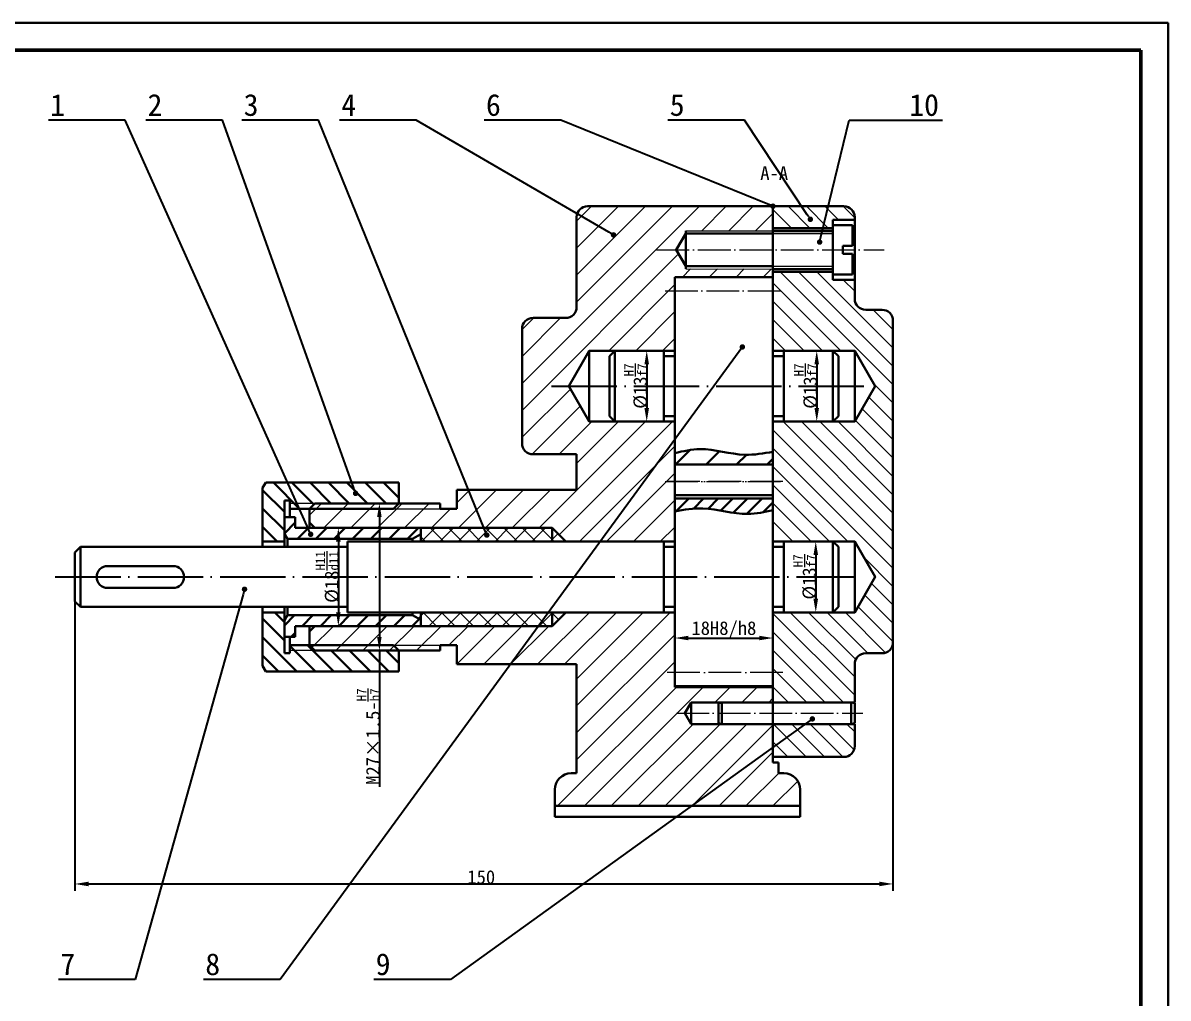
# Model space of a CAD drawing. Header units: millimetres. Extents: x 420 to 840, y 1879 to 2176.
# Drawn here: x 630.4 to 840.4, y 1997.1 to 2175.9 of the extents above; entities that cross this region are included whole.
import ezdxf
from ezdxf import colors
from ezdxf.entities.mleader import LeaderData, LeaderLine
from ezdxf.math import Vec2, Vec3

# ---------------------------------------------------------------- set-up
doc = ezdxf.new("R2010")
doc.units = ezdxf.units.MM
doc.header["$LTSCALE"] = 0.5
doc.linetypes.add('ACAD_ISO04W100', pattern=[30, 24, -3, 0, -3])
doc.layers.get('0').update_dxf_attribs({"lineweight": 30})
for name, color, linetype, lineweight in [('Def', 7, 'Continuous', 0), ('图层1', 10, 'ACAD_ISO04W100', 15), ('总内框线', 7, 'Continuous', 50), ('总外框线', 7, 'Continuous', 30), ('橙色粗', 160, 'Continuous', 30), ('绿色粗', 94, 'Continuous', 30), ('蓝色粗', 130, 'Continuous', 30), ('黄色粗', 30, 'Continuous', 30)]:
    doc.layers.add(name, color=color, linetype=linetype, lineweight=lineweight)
doc.styles.get("Standard").update_dxf_attribs({"font": ''})
doc.styles.get('Standard').set_extended_font_data('SimSun')
doc.dimstyles.new('ISO-25', dxfattribs={"dimtxt": 2.5, "dimasz": 2.5, "dimexe": 1.25, "dimexo": 0, "dimgap": 0, "dimtad": 1, "dimtxsty": 'Standard', "dimcen": 2.5, "dimadec": 0, "dimazin": 0, "dimtfac": 1, "dimtmove": 0, "dimatfit": 3, "dimfxl": 1, "dimarcsym": 0})

# ---------------------------------------------------------------- blocks, each defined once
blk = doc.blocks.new('*D8')
at = {"layer": 'Def', "color": 0, "lineweight": -2, "ltscale": 0.5, "transparency": 16777216}
for p, q in [((639.9, 2074.31), (639.9, 2016.76)), ((789.9, 2062.31), (789.9, 2016.76)), ((642.4, 2018.01), (787.4, 2018.01))]:
    blk.add_line(p, q, dxfattribs=at)
at = {"layer": 'Def', "color": 0, "ltscale": 0.5, "transparency": 16777216}
for p in [(639.9, 2074.31), (789.9, 2062.31), (789.9, 2018.01)]:
    blk.add_point(p, dxfattribs=at)
for points in [[(642.4, 2018.43), (642.4, 2017.59), (639.9, 2018.01)], [(787.4, 2018.43), (787.4, 2017.59), (789.9, 2018.01)]]:
    blk.add_solid(points, dxfattribs=at)
at = {"layer": 'Def', "color": 0, "ltscale": 0.5, "transparency": 16777216, "insert": (714.41, 2019.26), "char_height": 2.5, "attachment_point": 5}
blk.add_mtext('150', dxfattribs=at)
blk = doc.blocks.new('*D10')
at = {"layer": 'Def', "color": 0, "lineweight": -2, "ltscale": 0.5, "transparency": 16777216}
for p, q in [((749.9, 2054.31), (749.9, 2064.36)), ((767.9, 2054.31), (767.9, 2064.36)), ((752.4, 2063.11), (765.4, 2063.11))]:
    blk.add_line(p, q, dxfattribs=at)
at = {"layer": 'Def', "color": 0, "ltscale": 0.5, "transparency": 16777216}
for p in [(767.9, 2063.11), (749.9, 2054.31), (767.9, 2054.31)]:
    blk.add_point(p, dxfattribs=at)
for points in [[(752.4, 2063.53), (752.4, 2062.7), (749.9, 2063.11)], [(765.4, 2063.53), (765.4, 2062.7), (767.9, 2063.11)]]:
    blk.add_solid(points, dxfattribs=at)
at = {"layer": 'Def', "color": 0, "ltscale": 0.5, "transparency": 16777216, "insert": (758.9, 2064.63), "char_height": 2.5, "width": 2.9609, "attachment_point": 5}
blk.add_mtext('18H8/h8', dxfattribs=at)
blk = doc.blocks.new('*D11')
at = {"layer": 'Def', "color": 0, "lineweight": -2, "ltscale": 0.5, "transparency": 16777216}
for p, q in [((782.9, 2080.81), (774.5, 2080.81)), ((775.75, 2078.31), (775.75, 2070.31)), ((782.9, 2067.81), (774.5, 2067.81))]:
    blk.add_line(p, q, dxfattribs=at)
at = {"layer": 'Def', "color": 0, "ltscale": 0.5, "transparency": 16777216}
for p in [(782.9, 2080.81), (775.75, 2067.81), (782.9, 2067.81)]:
    blk.add_point(p, dxfattribs=at)
for points in [[(775.33, 2078.31), (776.17, 2078.31), (775.75, 2080.81)], [(775.33, 2070.31), (776.17, 2070.31), (775.75, 2067.81)]]:
    blk.add_solid(points, dxfattribs=at)
at = {"layer": 'Def', "color": 0, "ltscale": 0.5, "transparency": 16777216, "insert": (773.77, 2074.31), "char_height": 2.5, "width": 14.1172, "attachment_point": 5, "rotation": 90}
blk.add_mtext('%%C13{\\H0.7x;\\SH7/f7;}', dxfattribs=at)
blk = doc.blocks.new('*D12')
at = {"layer": 'Def', "color": 0, "lineweight": -2, "ltscale": 0.5, "transparency": 16777216}
for p, q in [((782.9, 2115.81), (774.68, 2115.81)), ((775.93, 2113.31), (775.93, 2105.31)), ((782.9, 2102.81), (774.68, 2102.81))]:
    blk.add_line(p, q, dxfattribs=at)
at = {"layer": 'Def', "color": 0, "ltscale": 0.5, "transparency": 16777216}
for p in [(782.9, 2115.81), (775.93, 2102.81), (782.9, 2102.81)]:
    blk.add_point(p, dxfattribs=at)
for points in [[(775.51, 2113.31), (776.34, 2113.31), (775.93, 2115.81)], [(775.51, 2105.31), (776.34, 2105.31), (775.93, 2102.81)]]:
    blk.add_solid(points, dxfattribs=at)
at = {"layer": 'Def', "color": 0, "ltscale": 0.5, "transparency": 16777216, "insert": (773.94, 2109.31), "char_height": 2.5, "attachment_point": 5, "rotation": 90}
blk.add_mtext('%%C13{\\H0.7x;\\SH7/f7;}', dxfattribs=at)
blk = doc.blocks.new('*D13')
at = {"layer": 'Def', "color": 0, "lineweight": -2, "ltscale": 0.5, "transparency": 16777216}
for p, q in [((734.2, 2115.81), (746, 2115.81)), ((744.75, 2113.31), (744.75, 2105.31)), ((734.2, 2102.81), (746, 2102.81))]:
    blk.add_line(p, q, dxfattribs=at)
at = {"layer": 'Def', "color": 0, "ltscale": 0.5, "transparency": 16777216}
for p in [(734.2, 2115.81), (734.2, 2102.81), (744.75, 2102.81)]:
    blk.add_point(p, dxfattribs=at)
for points in [[(744.33, 2113.31), (745.17, 2113.31), (744.75, 2115.81)], [(744.33, 2105.31), (745.17, 2105.31), (744.75, 2102.81)]]:
    blk.add_solid(points, dxfattribs=at)
at = {"layer": 'Def', "color": 0, "ltscale": 0.5, "transparency": 16777216, "insert": (742.77, 2109.31), "char_height": 2.5, "attachment_point": 5, "rotation": 90}
blk.add_mtext('%%C13{\\H0.7x;\\SH7/f7;}', dxfattribs=at)
blk = doc.blocks.new('*D14')
at = {"layer": 'Def', "color": 0, "lineweight": -2, "ltscale": 0.5, "transparency": 16777216}
for p, q in [((682.9, 2083.31), (689.45, 2083.31)), ((688.2, 2080.81), (688.2, 2067.81)), ((682.9, 2065.31), (689.45, 2065.31))]:
    blk.add_line(p, q, dxfattribs=at)
at = {"layer": 'Def', "color": 0, "ltscale": 0.5, "transparency": 16777216}
for p in [(682.9, 2083.31), (682.9, 2065.31), (688.2, 2065.31)]:
    blk.add_point(p, dxfattribs=at)
for points in [[(687.78, 2080.81), (688.62, 2080.81), (688.2, 2083.31)], [(687.78, 2067.81), (688.62, 2067.81), (688.2, 2065.31)]]:
    blk.add_solid(points, dxfattribs=at)
at = {"layer": 'Def', "color": 0, "ltscale": 0.5, "transparency": 16777216, "insert": (686.18, 2074.31), "char_height": 2.5, "attachment_point": 5, "rotation": 90}
blk.add_mtext('%%C18{\\H0.7x;\\SH11/d11;}', dxfattribs=at)
blk = doc.blocks.new('*D15')
at = {"layer": 'Def', "color": 0, "lineweight": -2, "ltscale": 0.5, "transparency": 16777216}
for p, q in [((699.31, 2087.81), (694.48, 2087.81)), ((695.73, 2085.31), (695.73, 2063.31)), ((699.31, 2060.81), (694.48, 2060.81)), ((695.73, 2060.81), (695.73, 2035.85))]:
    blk.add_line(p, q, dxfattribs=at)
at = {"layer": 'Def', "color": 0, "ltscale": 0.5, "transparency": 16777216}
for p in [(699.31, 2087.81), (695.73, 2060.81), (699.31, 2060.81)]:
    blk.add_point(p, dxfattribs=at)
for points in [[(695.31, 2085.31), (696.14, 2085.31), (695.73, 2087.81)], [(695.31, 2063.31), (696.14, 2063.31), (695.73, 2060.81)]]:
    blk.add_solid(points, dxfattribs=at)
at = {"layer": 'Def', "color": 0, "ltscale": 0.5, "transparency": 16777216, "insert": (693.71, 2045.04), "char_height": 2.5, "attachment_point": 5, "rotation": 90}
blk.add_mtext('M27×1.5-{\\H0.7x;\\SH7/h7;}', dxfattribs=at)
blk = doc.blocks.new('_Dot')
at = {"color": 0, "linetype": 'ByBlock', "lineweight": -2}
blk.add_line((-0.5, 0), (-1, 0), dxfattribs=at)
at = {"color": 0, "linetype": 'ByBlock', "const_width": 0.5}
blk.add_lwpolyline([(-0.25, 0, 1), (0.25, 0, 1)], format="xyb", close=True, dxfattribs=at)

msp = doc.modelspace()

# ---------------------------------------------------------------- hatches: boundary and pattern name
at = {"layer": 'Def', "ltscale": 0.5}
h = msp.add_hatch(dxfattribs=at)
h.set_pattern_fill('ANSI31', color=256, scale=1.1)
edge = h.paths.add_edge_path()
edge.add_spline(control_points=[(537.976, 2101.565), (537.655, 2101.535), (534.945, 2101.23), (532.304, 2100.54), (529.976, 2099.931)], knot_values=[0, 0, 0, 0, 0.9662187, 8.1683764, 8.1683764, 8.1683764, 8.1683764], degree=3, periodic=0)
edge.add_line((529.976, 2099.931), (529.976, 2097.808))
edge.add_line((529.976, 2097.808), (537.976, 2097.808))
edge.add_line((537.976, 2097.808), (537.976, 2101.565))
edge = h.paths.add_edge_path()
edge.add_line((541.976, 2099.808), (543.976, 2099.808))
edge.add_line((543.976, 2099.808), (543.976, 2094.808))
edge.add_line((543.976, 2094.808), (549.201, 2094.808))
edge.add_arc((562.976, 2109.308), 20, 203.56449, 226.46885, ccw=False)
edge.add_spline(control_points=[(544.644, 2101.313), (543.475, 2101.46), (541.262, 2101.74), (539.025, 2101.663), (537.976, 2101.565)], knot_values=[8.1683764, 8.1683764, 8.1683764, 8.1683764, 11.6972023, 14.8529118, 14.8529118, 14.8529118, 14.8529118], degree=3, periodic=0)
edge.add_line((537.976, 2101.565), (537.976, 2097.808))
edge.add_line((537.976, 2097.808), (541.976, 2097.808))
edge.add_line((541.976, 2097.808), (541.976, 2099.808))
h.paths.add_polyline_path([(537.976, 2097.808), (529.976, 2097.808), (529.976, 2097.308), (537.976, 2097.308)])
h.paths.add_polyline_path([(541.976, 2097.808), (537.976, 2097.808), (537.976, 2097.308), (541.976, 2097.308)], flags=17)
h.paths.add_polyline_path([(537.976, 2086.308), (529.976, 2086.308), (529.976, 2085.808), (537.976, 2085.808)])
h.paths.add_polyline_path([(541.976, 2086.308), (537.976, 2086.308), (537.976, 2085.808), (541.976, 2085.808)], flags=17)
edge = h.paths.add_edge_path()
edge.add_line((541.976, 2085.808), (537.976, 2085.808))
edge.add_line((537.976, 2085.808), (537.976, 2082.044))
edge.add_spline(control_points=[(537.976, 2082.044), (538.941, 2081.946), (541.226, 2081.82), (543.472, 2082.304), (544.768, 2082.583)], knot_values=[8.0771611, 8.0771611, 8.0771611, 8.0771611, 10.9731704, 14.9263903, 14.9263903, 14.9263903, 14.9263903], degree=3, periodic=0)
edge.add_arc((562.976, 2074.308), 20, 133.53115, 155.56043, ccw=False)
edge.add_line((549.201, 2088.808), (543.976, 2088.808))
edge.add_line((543.976, 2088.808), (543.976, 2083.808))
edge.add_line((543.976, 2083.808), (541.976, 2083.808))
edge.add_line((541.976, 2083.808), (541.976, 2085.808))
edge = h.paths.add_edge_path()
edge.add_line((537.976, 2085.808), (529.976, 2085.808))
edge.add_line((529.976, 2085.808), (529.976, 2083.209))
edge.add_spline(control_points=[(529.976, 2083.209), (532.159, 2082.856), (534.81, 2082.427), (537.5, 2082.093), (537.976, 2082.044)], knot_values=[0, 0, 0, 0, 6.6486848, 8.0771611, 8.0771611, 8.0771611, 8.0771611], degree=3, periodic=0)
edge.add_line((537.976, 2082.044), (537.976, 2085.808))
edge = h.paths.add_edge_path()
edge.add_spline(control_points=[(542.07, 2030.308), (541.887, 2030.508), (541.383, 2031.069), (541.774, 2032.76), (542.904, 2035.095), (541.932, 2037.105), (541.347, 2038.308)], knot_values=[0.0153086, 0.0153086, 0.0153086, 0.0153086, 0.7925818, 2.1934832, 4.6962533, 8.4260185, 8.4260185, 8.4260185, 8.4260185], degree=3, periodic=0)
edge.add_line((541.347, 2038.308), (538.976, 2038.308))
edge.add_line((538.976, 2038.308), (538.976, 2036.308))
edge.add_line((538.976, 2036.308), (533.476, 2036.308))
edge.add_line((533.476, 2036.308), (533.476, 2030.308))
edge.add_line((533.476, 2030.308), (542.07, 2030.308))
h.paths.add_polyline_path([(522.476, 2036.308), (516.976, 2036.308), (516.976, 2038.308), (515.976, 2038.308, 0.4142136), (512.976, 2035.308), (512.976, 2030.308), (522.476, 2030.308)])
h.paths.add_polyline_path([(749.9, 2067.808), (729.9, 2067.808), (727.4, 2065.308), (683.9, 2065.308), (682.9, 2064.308), (682.9, 2061.808), (698.307, 2061.808), (706.9, 2061.808), (709.9, 2061.808), (709.9, 2058.308), (731.9, 2058.308), (731.9, 2038.308), (730.9, 2038.308, 0.4142136), (727.9, 2035.308), (727.9, 2032.308), (772.9, 2032.308), (772.9, 2035.308, 0.4142136), (769.9, 2038.308), (768.9, 2038.308), (768.9, 2040.308), (767.9, 2040.308), (767.9, 2041.308), (767.9, 2047.308), (752.9, 2047.308), (751.745, 2049.308), (752.9, 2051.308), (767.9, 2051.308), (767.9, 2054.102), (749.9, 2054.12)])
h.paths.add_polyline_path([(749.9, 2094.308), (749.9, 2102.808), (734.2, 2102.808), (730.447, 2109.308), (734.2, 2115.808), (749.9, 2115.808), (749.9, 2129.308), (767.9, 2129.308), (767.9, 2130.783), (751.9, 2130.808), (751.9, 2131.308), (750.168, 2134.308), (751.9, 2137.308), (751.9, 2137.808), (767.9, 2137.789), (767.9, 2142.308), (733.9, 2142.308, 0.4142136), (731.9, 2140.308), (731.9, 2123.808, -0.4142136), (729.9, 2121.808), (723.9, 2121.808, 0.4142136), (721.9, 2119.808), (721.9, 2098.808, 0.4142136), (723.9, 2096.808), (731.9, 2096.808), (731.9, 2090.308), (709.9, 2090.308), (709.9, 2086.808), (706.9, 2086.808), (682.9, 2086.808), (682.9, 2084.308), (683.9, 2083.308), (703.307, 2083.308), (727.4, 2083.308), (729.9, 2080.808), (747.9, 2080.808), (749.9, 2080.808)])
h.paths.add_polyline_path([(698.307, 2061.808), (682.9, 2061.808), (683.9, 2060.808), (699.307, 2060.808)])
h.paths.add_polyline_path([(706.9, 2061.808), (698.307, 2061.808), (699.307, 2060.808), (706.9, 2060.808)], flags=17)
h.paths.add_polyline_path([(706.9, 2087.808), (699.307, 2087.808), (698.307, 2086.808), (706.9, 2086.808)], flags=17)
h.paths.add_polyline_path([(699.307, 2087.808), (683.9, 2087.808), (682.9, 2086.808), (698.307, 2086.808)], flags=17)
h = msp.add_hatch(dxfattribs=at)
h.set_pattern_fill('ANSI31', color=256, scale=0.75, angle=90)
h.paths.add_polyline_path([(789.9, 2121.308, 0.4142136), (787.9, 2123.308), (784.9, 2123.308, -0.4142136), (782.9, 2125.308), (782.9, 2128.808), (778.9, 2128.808), (778.9, 2130.283), (767.9, 2130.283), (767.9, 2115.808), (782.9, 2115.808), (786.653, 2109.308), (782.9, 2102.808), (767.9, 2102.808), (767.9, 2080.808), (782.9, 2080.808), (786.653, 2074.308), (782.9, 2067.808), (767.9, 2067.808), (767.9, 2054.308), (767.9, 2051.308), (782.9, 2051.308), (782.9, 2058.308, -0.4142136), (784.9, 2060.308), (787.9, 2060.308, 0.4142136), (789.9, 2062.308)])
h.paths.add_polyline_path([(782.9, 2047.308), (782.27, 2047.308), (773.769, 2047.308), (767.9, 2043.081), (767.9, 2041.308), (780.9, 2041.308, 0.4142136), (782.9, 2043.308)])
h.paths.add_polyline_path([(773.769, 2047.308), (767.9, 2047.308), (767.9, 2043.555), (767.9, 2043.081)], flags=17)
h.paths.add_polyline_path([(778.061, 2142.308), (767.9, 2142.308), (767.9, 2138.308), (777.087, 2138.308)])
h.paths.add_polyline_path([(780.9, 2142.308), (778.061, 2142.308), (777.087, 2138.308), (778.9, 2138.308), (778.9, 2138.808), (778.9, 2139.808), (782.9, 2139.808), (782.9, 2140.308, 0.4142136)])
h = msp.add_hatch(dxfattribs=at)
h.set_pattern_fill('ANSI37', color=256, scale=0.75)
h.paths.add_polyline_path([(727.4, 2083.308), (703.307, 2083.308), (703.307, 2082.174), (703.307, 2080.808), (727.4, 2080.808)])
h.paths.add_polyline_path([(727.4, 2083.308), (727.4, 2080.808), (729.9, 2080.808)])
h.paths.add_polyline_path([(729.9, 2067.808), (727.4, 2067.808), (727.4, 2065.308)])
h.paths.add_polyline_path([(727.4, 2067.808), (703.307, 2067.808), (703.307, 2066.442), (703.307, 2065.308), (727.4, 2065.308)])
h.paths.add_polyline_path([(703.307, 2067.808), (701.807, 2067.808), (701.807, 2067.308), (703.307, 2066.442)])
h.paths.add_polyline_path([(703.307, 2082.174), (701.807, 2081.308), (701.807, 2080.808), (703.307, 2080.808)])
at = {"layer": '橙色粗', "ltscale": 0.5}
h = msp.add_hatch(dxfattribs=at)
h.set_pattern_fill('ANSI31', color=256, scale=1.25)
h.set_pattern_definition([(45, (560.895, 2113.4876), (-2.80633, 2.80633), [])])
h.paths.add_polyline_path([(562.976, 2115.808, 0.1989124), (558.38, 2113.905), (562.976, 2109.308)])
h.paths.add_polyline_path([(558.38, 2113.905, 0.1989124), (556.476, 2109.308), (562.976, 2109.308)])
h.paths.add_polyline_path([(562.976, 2109.308), (556.476, 2109.308, 0.4142136), (562.976, 2102.808)])
edge = h.paths.add_edge_path()
edge.add_spline(control_points=[(767.9, 2097.276), (766.183, 2096.975), (761.718, 2096.192), (755.71, 2098.343), (751.44, 2097.384), (749.9, 2097.038)], knot_values=[0, 0, 0, 0, 5.1788021, 13.4693634, 18.1478798, 18.1478798, 18.1478798, 18.1478798], degree=3, periodic=0)
edge.add_line((749.9, 2097.038), (749.9, 2094.933))
edge.add_line((749.9, 2094.933), (767.9, 2094.933))
edge.add_line((767.9, 2094.933), (767.9, 2097.276))
at = {"layer": '绿色粗', "ltscale": 0.5}
h = msp.add_hatch(dxfattribs=at)
h.set_pattern_fill('ANSI31', color=256, scale=0.75)
h.set_pattern_definition([(45, (-1.653, 48.5446), (-1.683798, 1.683798), [])])
h.paths.add_polyline_path([(703.307, 2083.308), (680.307, 2083.308), (680.307, 2085.308), (678.307, 2085.308), (678.307, 2082.308), (678.884, 2081.308), (701.807, 2081.308), (703.307, 2082.174)])
h.paths.add_polyline_path([(703.307, 2066.442), (701.807, 2067.308), (678.884, 2067.308), (678.307, 2066.308), (678.307, 2063.308), (680.307, 2063.308), (680.307, 2065.308), (703.307, 2065.308)])
at = {"layer": '蓝色粗', "ltscale": 0.5}
h = msp.add_hatch(dxfattribs=at)
h.set_pattern_fill('ANSI31', color=256, scale=0.75, angle=90)
h.set_pattern_definition([(135, (-1.653, 48.5446), (-1.683798, -1.683798), [])])
h.paths.add_polyline_path([(699.307, 2091.629), (674.884, 2091.629), (674.307, 2090.629), (674.307, 2080.808), (678.307, 2080.808), (678.307, 2088.308), (679.307, 2088.308), (679.307, 2086.808), (682.9, 2086.808), (683.9, 2087.808), (699.307, 2087.808), (699.307, 2088.308)])
h.paths.add_polyline_path([(678.307, 2067.808), (674.307, 2067.808), (674.307, 2057.988), (674.884, 2056.988), (699.307, 2056.988), (699.307, 2060.308), (699.307, 2060.808), (679.307, 2060.808), (679.307, 2060.308), (678.307, 2060.308)])
h.paths.add_polyline_path([(682.9, 2061.808), (679.307, 2061.808), (679.307, 2060.808), (683.9, 2060.808)], flags=17)
at = {"layer": '黄色粗', "ltscale": 0.5}
h = msp.add_hatch(dxfattribs=at)
h.set_pattern_fill('ANSI31', color=256, scale=0.6)
h.set_pattern_definition([(45, (560.3964, 2077.1305), (-1.347038, 1.347038), [])])
h.paths.add_polyline_path([(562.976, 2080.808, 0.4142136), (556.476, 2074.308), (562.976, 2074.308)])
h.paths.add_polyline_path([(562.976, 2074.308), (556.476, 2074.308, 0.4142136), (562.976, 2067.808)])
edge = h.paths.add_edge_path()
edge.add_line((749.9, 2088.683), (749.9, 2086.341))
edge.add_spline(control_points=[(749.9, 2086.341), (751.617, 2086.642), (756.082, 2087.425), (762.09, 2085.274), (766.36, 2086.233), (767.9, 2086.579)], knot_values=[0, 0, 0, 0, 5.1788021, 13.4693634, 18.1478798, 18.1478798, 18.1478798, 18.1478798], degree=3, periodic=0)
edge.add_line((767.9, 2086.579), (767.9, 2088.683))
edge.add_line((767.9, 2088.683), (749.9, 2088.683))

# ---------------------------------------------------------------- linework, layer by layer
at = {"ltscale": 0.5}
for p, q in [((733.9, 2142.308), (767.9, 2142.308)), ((767.9, 2142.308), (767.9, 2043.555)), ((731.9, 2123.808), (731.9, 2140.308)), ((751.9, 2137.808), (751.9, 2130.808)), ((778.9, 2134.308), (778.9, 2138.808)), ((778.9, 2138.808), (782.5, 2138.808)), ((782.5, 2138.808), (782.5, 2135.058)), ((751.9, 2137.308), (750.168, 2134.308)), ((767.9, 2137.308), (751.9, 2137.308)), ((778.9, 2134.308), (778.9, 2137.308)), ((750.168, 2134.308), (751.9, 2131.308)), ((778.9, 2129.808), (778.9, 2134.308)), ((782.5, 2135.058), (780.7, 2135.058)), ((780.7, 2135.058), (780.7, 2133.558)), ((780.7, 2133.558), (782.5, 2133.558)), ((782.5, 2133.558), (782.5, 2129.808)), ((767.9, 2131.308), (751.9, 2131.308)), ((782.5, 2129.808), (778.9, 2129.808)), ((749.9, 2129.244), (749.9, 2054.12)), ((729.9, 2121.808), (723.9, 2121.808)), ((721.9, 2119.808), (721.9, 2098.808)), ((734.2, 2115.808), (730.447, 2109.308)), ((749.9, 2115.808), (734.2, 2115.808)), ((734.2, 2115.808), (734.2, 2102.808)), ((730.447, 2109.308), (734.2, 2102.808)), ((749.9, 2102.808), (734.2, 2102.808)), ((731.9, 2096.808), (723.9, 2096.808)), ((731.9, 2090.308), (731.9, 2096.808)), ((709.9, 2090.308), (709.9, 2086.808)), ((709.9, 2090.308), (731.9, 2090.308)), ((682.9, 2086.808), (683.9, 2087.808)), ((683.9, 2087.808), (706.9, 2087.808)), ((706.9, 2086.808), (706.9, 2087.808)), ((682.9, 2086.808), (682.9, 2084.308)), ((709.9, 2086.808), (706.9, 2086.808)), ((682.9, 2084.308), (682.9, 2083.308)), ((683.9, 2083.308), (682.9, 2084.308)), ((683.9, 2083.308), (727.4, 2083.308)), ((727.4, 2083.308), (727.4, 2080.808)), ((727.4, 2083.308), (729.9, 2080.808)), ((749.9, 2080.808), (729.9, 2080.808)), ((727.4, 2065.308), (729.9, 2067.808)), ((727.4, 2067.808), (727.4, 2065.308)), ((749.9, 2067.808), (729.9, 2067.808)), ((682.9, 2065.308), (682.9, 2064.308)), ((683.9, 2065.308), (682.9, 2064.308)), ((682.9, 2064.308), (682.9, 2061.808)), ((683.9, 2065.308), (727.4, 2065.308)), ((682.9, 2061.808), (683.9, 2060.808)), ((683.9, 2060.808), (706.9, 2060.808)), ((709.9, 2061.808), (706.9, 2061.808)), ((706.9, 2061.808), (706.9, 2060.808)), ((709.9, 2058.308), (709.9, 2061.808)), ((709.9, 2058.308), (731.9, 2058.308)), ((731.9, 2038.308), (731.9, 2058.308)), ((749.9, 2054.12), (767.9, 2054.102)), ((752.9, 2051.308), (751.745, 2049.308)), ((767.9, 2051.308), (752.9, 2051.308)), ((752.9, 2051.308), (752.9, 2047.308)), ((782.9, 2051.308), (757.9, 2051.308)), ((758.53, 2051.308), (757.9, 2051.14)), ((757.9, 2051.14), (757.9, 2047.477)), ((758.53, 2051.308), (758.53, 2047.308)), ((782.27, 2051.308), (782.9, 2051.14)), ((782.27, 2051.308), (782.27, 2047.308)), ((782.9, 2047.477), (782.9, 2051.14)), ((751.745, 2049.308), (752.9, 2047.308)), ((752.9, 2047.308), (767.9, 2047.308)), ((758.53, 2047.308), (757.9, 2047.477)), ((757.9, 2047.308), (782.9, 2047.308)), ((757.9, 2047.308), (758.53, 2047.308)), ((782.27, 2047.308), (782.9, 2047.477)), ((782.9, 2047.308), (782.27, 2047.308)), ((767.9, 2041.308), (767.9, 2040.308)), ((768.9, 2040.308), (767.9, 2040.308)), ((768.9, 2038.308), (768.9, 2040.308)), ((730.9, 2038.308), (731.9, 2038.308)), ((769.9, 2038.308), (768.9, 2038.308)), ((727.9, 2030.308), (727.9, 2035.308)), ((772.9, 2030.308), (772.9, 2035.308)), ((772.9, 2032.308), (727.9, 2032.308)), ((772.9, 2030.308), (727.9, 2030.308))]:
    msp.add_line(p, q, dxfattribs=at)
at = {"lineweight": 30}
for p, q in [((767.9, 2138.308), (767.9, 2142.308)), ((767.9, 2142.308), (780.9, 2142.308)), ((767.9, 2141.808), (767.9, 2138.308)), ((782.9, 2140.308), (782.9, 2125.308)), ((782.9, 2132.808), (782.9, 2140.308)), ((767.9, 2109.308), (767.9, 2138.308)), ((778.9, 2138.308), (767.9, 2138.308)), ((778.9, 2137.808), (767.9, 2137.808)), ((782.9, 2139.808), (778.9, 2139.808)), ((778.9, 2139.808), (778.9, 2137.808)), ((778.9, 2137.808), (778.9, 2130.808)), ((767.9, 2130.783), (778.9, 2130.783)), ((767.9, 2130.283), (778.9, 2130.283)), ((778.9, 2130.808), (778.9, 2128.808)), ((778.9, 2128.808), (782.9, 2128.808)), ((784.9, 2123.308), (787.9, 2123.308)), ((789.9, 2121.308), (789.9, 2062.308)), ((767.9, 2109.308), (767.9, 2115.808)), ((767.9, 2115.808), (782.9, 2115.808)), ((782.9, 2115.808), (782.9, 2102.808)), ((782.9, 2115.808), (786.653, 2109.308)), ((782.9, 2115.808), (782.9, 2102.808)), ((767.9, 2109.308), (767.9, 2074.308)), ((767.9, 2102.808), (767.9, 2109.308)), ((782.9, 2102.808), (782.9, 2109.308)), ((782.9, 2102.808), (786.653, 2109.308)), ((782.9, 2102.808), (767.9, 2102.808)), ((782.9, 2080.808), (767.9, 2080.808)), ((782.9, 2067.808), (782.9, 2080.808)), ((782.9, 2067.808), (782.9, 2080.808)), ((782.9, 2080.808), (782.9, 2074.308)), ((782.9, 2080.808), (786.653, 2074.308)), ((767.9, 2041.308), (767.9, 2074.308)), ((782.9, 2067.808), (786.653, 2074.308)), ((767.9, 2067.808), (782.9, 2067.808)), ((787.9, 2060.308), (784.9, 2060.308)), ((782.9, 2058.308), (782.9, 2051.308)), ((782.9, 2051.308), (767.9, 2051.308)), ((782.9, 2051.14), (782.9, 2047.477)), ((767.9, 2047.308), (782.9, 2047.308)), ((782.9, 2043.308), (782.9, 2047.308)), ((782.9, 2047.308), (782.9, 2043.308)), ((767.9, 2045.308), (767.9, 2043.308)), ((780.9, 2041.308), (767.9, 2041.308))]:
    msp.add_line(p, q, dxfattribs=at)
at = {"lineweight": 0}
msp.add_line((778.9, 2137.308), (767.9, 2137.308), dxfattribs=at)
at = {"ltscale": 0.5}
for centre, radius, start, end in [((733.9, 2140.308), 2, 90, 180), ((729.9, 2123.808), 2, 270, 0), ((723.9, 2119.808), 2, 90, 180), ((723.9, 2098.808), 2, 180, 270), ((730.9, 2035.308), 3, 90, 180), ((769.9, 2035.308), 3, 0, 90)]:
    msp.add_arc(centre, radius, start, end, dxfattribs=at)
at = {"lineweight": 30}
for centre, start, end in [((780.9, 2140.308), 0, 90), ((784.9, 2125.308), 180, 270), ((787.9, 2121.308), 0, 90), ((787.9, 2062.308), 270, 0), ((784.9, 2058.308), 90, 180), ((780.9, 2043.308), 270, 0)]:
    msp.add_arc(centre, 2, start, end, dxfattribs=at)
at = {"layer": 'Def', "ltscale": 0.5}
for p, q in [((751.9, 2137.808), (767.9, 2137.789)), ((751.9, 2130.808), (767.9, 2130.783)), ((767.9, 2131.308), (778.9, 2131.308)), ((699.307, 2087.808), (679.307, 2087.808)), ((682.9, 2086.808), (706.9, 2086.808)), ((699.307, 2060.808), (679.307, 2060.808)), ((682.9, 2061.808), (706.9, 2061.808))]:
    msp.add_line(p, q, dxfattribs=at)
at = {"layer": 'Def', "lineweight": 0, "ltscale": 0.5}
msp.add_line((767.9, 2137.308), (778.9, 2137.308), dxfattribs=at)
at = {"layer": 'Def', "color": 7, "lineweight": 0, "ltscale": 0.5}
for p, q in [((778.9, 2130.283), (767.9, 2130.283)), ((767.9, 2130.283), (767.9, 2115.808)), ((778.9, 2130.283), (767.9, 2130.283)), ((767.9, 2130.283), (767.9, 2115.808)), ((778.9, 2130.283), (767.9, 2130.283)), ((767.9, 2130.283), (767.9, 2115.808)), ((778.9, 2128.808), (778.9, 2130.283)), ((778.9, 2128.808), (778.9, 2130.283)), ((778.9, 2128.808), (778.9, 2130.283)), ((782.9, 2128.808), (778.9, 2128.808)), ((782.9, 2128.808), (778.9, 2128.808)), ((782.9, 2128.808), (778.9, 2128.808)), ((782.9, 2125.308), (782.9, 2128.808)), ((782.9, 2125.308), (782.9, 2128.808)), ((782.9, 2125.308), (782.9, 2128.808)), ((787.9, 2123.308), (784.9, 2123.308)), ((787.9, 2123.308), (784.9, 2123.308)), ((787.9, 2123.308), (784.9, 2123.308)), ((789.9, 2062.308), (789.9, 2121.308)), ((789.9, 2062.308), (789.9, 2121.308)), ((789.9, 2062.308), (789.9, 2121.308)), ((767.9, 2115.808), (782.9, 2115.808)), ((767.9, 2115.808), (782.9, 2115.808)), ((767.9, 2115.808), (782.9, 2115.808)), ((782.9, 2115.808), (786.653, 2109.308)), ((782.9, 2115.808), (786.653, 2109.308)), ((782.9, 2115.808), (786.653, 2109.308)), ((786.653, 2109.308), (782.9, 2102.808)), ((786.653, 2109.308), (782.9, 2102.808)), ((786.653, 2109.308), (782.9, 2102.808)), ((782.9, 2102.808), (767.9, 2102.808)), ((782.9, 2102.808), (767.9, 2102.808)), ((782.9, 2102.808), (767.9, 2102.808)), ((767.9, 2080.808), (782.9, 2080.808)), ((767.9, 2080.808), (782.9, 2080.808)), ((767.9, 2080.808), (782.9, 2080.808)), ((782.9, 2080.808), (786.653, 2074.308)), ((782.9, 2080.808), (786.653, 2074.308)), ((782.9, 2080.808), (786.653, 2074.308)), ((786.653, 2074.308), (782.9, 2067.808)), ((786.653, 2074.308), (782.9, 2067.808)), ((786.653, 2074.308), (782.9, 2067.808)), ((782.9, 2067.808), (767.9, 2067.808)), ((782.9, 2067.808), (767.9, 2067.808)), ((782.9, 2067.808), (767.9, 2067.808)), ((784.9, 2060.308), (787.9, 2060.308)), ((784.9, 2060.308), (787.9, 2060.308)), ((784.9, 2060.308), (787.9, 2060.308)), ((782.9, 2051.308), (782.9, 2058.308)), ((782.9, 2051.308), (782.9, 2058.308)), ((782.9, 2051.308), (782.9, 2058.308)), ((767.9, 2054.308), (767.9, 2051.308)), ((767.9, 2054.308), (767.9, 2051.308)), ((767.9, 2054.308), (767.9, 2051.308)), ((767.9, 2051.308), (782.9, 2051.308)), ((767.9, 2051.308), (782.9, 2051.308)), ((767.9, 2051.308), (782.9, 2051.308))]:
    msp.add_line(p, q, dxfattribs=at)
at = {"layer": 'Def', "color": 160, "lineweight": 0, "ltscale": 0.5}
msp.add_line((767.9, 2102.808), (767.9, 2089.308), dxfattribs=at)
msp.add_line((767.9, 2102.808), (767.9, 2089.308), dxfattribs=at)
msp.add_line((767.9, 2102.808), (767.9, 2089.308), dxfattribs=at)
at = {"layer": 'Def', "color": 30, "lineweight": 0, "ltscale": 0.5}
for p, q in [((767.9, 2089.308), (767.9, 2080.808)), ((767.9, 2089.308), (767.9, 2080.808)), ((767.9, 2089.308), (767.9, 2080.808)), ((767.9, 2067.808), (767.9, 2054.308)), ((767.9, 2067.808), (767.9, 2054.308)), ((767.9, 2067.808), (767.9, 2054.308))]:
    msp.add_line(p, q, dxfattribs=at)
at = {"layer": 'Def', "color": 7, "lineweight": 0, "ltscale": 0.5}
for centre, start, end in [((784.9, 2125.308), 180, 270), ((784.9, 2125.308), 180, 270), ((784.9, 2125.308), 180, 270), ((787.9, 2121.308), 0, 90), ((787.9, 2121.308), 0, 90), ((787.9, 2121.308), 0, 90), ((787.9, 2062.308), 270, 0), ((787.9, 2062.308), 270, 0), ((787.9, 2062.308), 270, 0), ((784.9, 2058.308), 90, 180), ((784.9, 2058.308), 90, 180), ((784.9, 2058.308), 90, 180)]:
    msp.add_arc(centre, 2, start, end, dxfattribs=at)
at = {"layer": 'Def', "ltscale": 0.5}
msp.add_point((682.9, 2074.308), dxfattribs=at)
at = {"layer": '图层1', "ltscale": 0.5}
for p, q in [((746.55, 2134.308), (788.306, 2134.308)), ((748.104, 2126.808), (769.644, 2126.808)), ((748.104, 2091.808), (769.644, 2091.808)), ((769.695, 2091.808), (748.155, 2091.808)), ((769.695, 2056.808), (748.155, 2056.808)), ((750.208, 2049.308), (784.402, 2049.308))]:
    msp.add_line(p, q, dxfattribs=at)
at = {"layer": '图层1', "lineweight": -3}
for p, q in [((727.275, 2109.308), (785.572, 2109.308)), ((636.303, 2074.308), (782.955, 2074.308))]:
    msp.add_line(p, q, dxfattribs=at)
at = {"layer": '图层1', "ltscale": 0.5}
msp.add_point((751.9, 2134.308), dxfattribs=at)
at = {"layer": '总内框线'}
for p, q in [((440.358, 2170.923), (835.358, 2170.923)), ((835.358, 2170.923), (835.358, 1883.923))]:
    msp.add_line(p, q, dxfattribs=at)
at = {"layer": '总外框线'}
for p, q in [((840.358, 2175.923), (420.358, 2175.923)), ((840.358, 1878.923), (840.358, 2175.923))]:
    msp.add_line(p, q, dxfattribs=at)
at = {"layer": '橙色粗', "ltscale": 0.5}
for p, q in [((749.9, 2089.308), (749.9, 2129.308)), ((749.9, 2129.308), (767.9, 2129.308)), ((767.9, 2129.308), (767.9, 2089.308)), ((737.9, 2114.808), (738.9, 2115.808)), ((737.9, 2114.808), (737.9, 2103.808)), ((747.9, 2115.808), (738.9, 2115.808)), ((738.9, 2102.808), (738.9, 2115.808)), ((747.9, 2114.808), (747.9, 2115.808)), ((749.9, 2114.808), (747.9, 2114.808)), ((747.9, 2103.808), (747.9, 2114.808)), ((767.9, 2114.808), (769.9, 2114.808)), ((769.9, 2114.808), (769.9, 2115.808)), ((769.9, 2115.808), (778.9, 2115.808)), ((769.9, 2103.808), (769.9, 2114.808)), ((779.9, 2114.808), (778.9, 2115.808)), ((778.9, 2102.808), (778.9, 2115.808)), ((779.9, 2114.808), (779.9, 2103.808)), ((738.9, 2102.808), (737.9, 2103.808)), ((738.9, 2102.808), (747.9, 2102.808)), ((747.9, 2102.808), (747.9, 2103.808)), ((747.9, 2103.808), (749.9, 2103.808)), ((769.9, 2103.808), (767.9, 2103.808)), ((769.9, 2102.808), (769.9, 2103.808)), ((778.9, 2102.808), (769.9, 2102.808)), ((778.9, 2102.808), (779.9, 2103.808)), ((749.9, 2094.933), (767.9, 2094.933)), ((767.9, 2089.308), (749.9, 2089.308))]:
    msp.add_line(p, q, dxfattribs=at)
msp.add_spline([(749.9, 2097.038), (754.524, 2097.751), (762.75, 2096.725), (767.9, 2097.276)], degree=3, dxfattribs=at)
msp.add_spline([(749.9, 2097.038), (754.524, 2097.751), (762.75, 2096.725), (767.9, 2097.276)], degree=3, dxfattribs=at)
at = {"layer": '绿色粗', "ltscale": 0.5}
for p, q in [((678.307, 2085.308), (680.307, 2085.308)), ((678.307, 2085.308), (678.307, 2079.808)), ((680.307, 2085.308), (680.307, 2083.308)), ((680.307, 2083.308), (703.307, 2083.308)), ((703.307, 2083.308), (703.307, 2082.174)), ((678.307, 2082.308), (678.884, 2081.308)), ((678.884, 2081.308), (701.807, 2081.308)), ((678.884, 2081.308), (678.884, 2079.808)), ((701.807, 2081.308), (703.307, 2082.174)), ((701.807, 2081.308), (701.807, 2080.808)), ((703.307, 2080.808), (703.307, 2082.174)), ((678.307, 2068.808), (678.307, 2066.308)), ((678.884, 2067.308), (678.884, 2068.808)), ((678.307, 2066.308), (678.884, 2067.308)), ((678.884, 2067.308), (701.807, 2067.308)), ((701.807, 2067.308), (701.807, 2067.808)), ((701.807, 2067.308), (703.307, 2066.442)), ((703.307, 2067.808), (703.307, 2066.442)), ((703.307, 2065.308), (703.307, 2066.442)), ((678.307, 2066.308), (678.307, 2063.308)), ((680.307, 2063.308), (680.307, 2065.308)), ((680.307, 2065.308), (703.307, 2065.308)), ((678.307, 2063.308), (680.307, 2063.308))]:
    msp.add_line(p, q, dxfattribs=at)
at = {"layer": '蓝色粗', "ltscale": 0.5}
for p, q in [((674.307, 2090.629), (674.884, 2091.629)), ((674.884, 2091.629), (699.307, 2091.629)), ((699.307, 2088.308), (699.307, 2091.629)), ((674.307, 2079.808), (674.307, 2090.629)), ((678.307, 2088.308), (679.307, 2088.308)), ((678.307, 2085.308), (678.307, 2088.308)), ((679.307, 2085.308), (679.307, 2088.308)), ((698.307, 2086.808), (699.307, 2087.808)), ((699.307, 2087.808), (699.307, 2088.308)), ((698.307, 2086.808), (679.307, 2086.808)), ((674.307, 2080.808), (678.307, 2080.808)), ((674.307, 2068.808), (674.307, 2057.988)), ((678.307, 2068.808), (678.307, 2060.308)), ((674.307, 2067.808), (678.307, 2067.808)), ((679.307, 2063.308), (679.307, 2060.308)), ((678.307, 2060.308), (679.307, 2060.308)), ((698.307, 2061.808), (679.307, 2061.808)), ((698.307, 2061.808), (699.307, 2060.808)), ((699.307, 2060.808), (699.307, 2060.308)), ((699.307, 2060.808), (699.307, 2060.308)), ((699.307, 2060.308), (699.307, 2056.988)), ((674.307, 2057.988), (674.884, 2056.988)), ((674.884, 2056.988), (699.307, 2056.988))]:
    msp.add_line(p, q, dxfattribs=at)
at = {"layer": '黄色粗', "ltscale": 0.5}
for p, q in [((749.9, 2054.308), (749.9, 2089.308)), ((767.9, 2088.683), (749.9, 2088.683)), ((767.9, 2089.308), (767.9, 2054.308)), ((640.9, 2079.808), (639.9, 2078.808)), ((640.9, 2079.808), (689.9, 2079.808)), ((640.9, 2079.808), (640.9, 2068.808)), ((747.9, 2080.808), (689.9, 2080.808)), ((689.9, 2080.808), (689.9, 2067.808)), ((747.9, 2080.808), (747.9, 2079.808)), ((747.9, 2079.808), (747.9, 2068.808)), ((747.9, 2079.808), (749.9, 2079.808)), ((769.9, 2079.808), (767.9, 2079.808)), ((778.9, 2080.808), (769.9, 2080.808)), ((769.9, 2080.808), (769.9, 2079.808)), ((769.9, 2079.808), (769.9, 2068.808)), ((778.9, 2080.808), (779.9, 2079.808)), ((778.9, 2080.808), (778.9, 2067.808)), ((779.9, 2068.808), (779.9, 2079.808)), ((639.9, 2078.808), (639.9, 2069.808)), ((645.9, 2076.308), (657.9, 2076.308)), ((657.9, 2072.308), (645.9, 2072.308)), ((639.9, 2069.808), (640.9, 2068.808)), ((640.9, 2068.808), (689.9, 2068.808)), ((749.9, 2068.808), (747.9, 2068.808)), ((747.9, 2068.808), (747.9, 2067.808)), ((767.9, 2068.808), (769.9, 2068.808)), ((769.9, 2068.808), (769.9, 2067.808)), ((779.9, 2068.808), (778.9, 2067.808)), ((689.9, 2067.808), (747.9, 2067.808)), ((769.9, 2067.808), (778.9, 2067.808)), ((767.9, 2054.308), (749.9, 2054.308))]:
    msp.add_line(p, q, dxfattribs=at)
for centre, start, end in [((645.9, 2074.308), 90, 270), ((657.9, 2074.308), 270, 90)]:
    msp.add_arc(centre, 2, start, end, dxfattribs=at)
msp.add_spline([(767.9, 2086.579), (763.276, 2085.866), (755.049, 2086.892), (749.9, 2086.341)], degree=3, dxfattribs=at)
msp.add_spline([(767.9, 2086.579), (763.276, 2085.866), (755.049, 2086.892), (749.9, 2086.341)], degree=3, dxfattribs=at)
msp.add_spline([(767.9, 2086.579), (763.276, 2085.866), (755.049, 2086.892), (749.9, 2086.341)], degree=3, dxfattribs=at)
msp.add_spline([(767.9, 2086.579), (763.276, 2085.866), (755.049, 2086.892), (749.9, 2086.341)], degree=3, dxfattribs=at)

# ---------------------------------------------------------------- texts
at = {"ltscale": 0.5, "insert": (765.572, 2149.634), "char_height": 2.5, "attachment_point": 1}
msp.add_mtext_dynamic_manual_height_columns('A-A', width=12.11693, gutter_width=12.5, heights=[0], dxfattribs=at)

# ---------------------------------------------------------------- dimensions: what is measured, and where the dimension line sits
at = {"layer": 'Def', "ltscale": 0.5}
for base, p1, p2, text, picture, middle in [((744.749, 2102.808), (734.2, 2115.808), (734.2, 2102.808), '%%C<>{\\H0.7x;\\SH7/f7;}', '*D13', (744.749, 2109.308)), ((775.927, 2102.808), (782.9, 2115.808), (782.9, 2102.808), '%%C<>{\\H0.7x;\\SH7/f7;}', '*D12', (775.927, 2109.308)), ((695.727, 2060.808), (699.307, 2087.808), (699.307, 2060.808), 'M<>×1.5-{\\H0.7x;\\SH7/h7;}', '*D15', (695.727, 2045.043)), ((775.75, 2067.808), (782.9, 2080.808), (782.9, 2067.808), '%%C<>{\\H0.7x;\\SH7/f7;}', '*D11', (775.75, 2074.308))]:
    dim = msp.add_linear_dim(base=base, p1=p1, p2=p2, angle=90, text=text, dimstyle='ISO-25', dxfattribs=at)
    dim.commit()
    dim.dimension.update_dxf_attribs({"geometry": picture, "text_midpoint": middle, "dimtype": 160})
dim = msp.add_linear_dim(base=(688.199, 2065.308), p1=(682.9, 2083.308), p2=(682.9, 2065.308), angle=90, text='%%C<>{\\H0.7x;\\SH11/d11;}', dimstyle='ISO-25', dxfattribs=at)
dim.commit()
dim.dimension.update_dxf_attribs({"geometry": '*D14', "text_midpoint": (686.177, 2074.308)})
dim = msp.add_linear_dim(base=(789.9, 2018.008), p1=(639.9, 2074.308), p2=(789.9, 2062.308), dimstyle='ISO-25', dxfattribs=at)
dim.commit()
dim.dimension.update_dxf_attribs({"geometry": '*D8', "text_midpoint": (714.412, 2018.008), "dimtype": 160})
dim = msp.add_linear_dim(base=(767.9, 2063.112), p1=(749.9, 2054.308), p2=(767.9, 2054.308), text='<>H8/h8', dimstyle='ISO-25', dxfattribs=at)
dim.commit()
dim.dimension.update_dxf_attribs({"geometry": '*D10', "text_midpoint": (758.9, 2064.635)})

# ---------------------------------------------------------------- leaders
ml = msp.add_multileader_mtext('Standard', dxfattribs=at)
ml.set_content('1', color=256)
ml.set_leader_properties()
ml.set_arrow_properties(name='DOT')
ml.build(insert=Vec2(0, 0))
ml.multileader.update_dxf_attribs({"text_left_attachment_type": 5, "text_right_attachment_type": 5, "arrow_head_size": 1})
ctx = ml.context
ctx.base_point, ctx.arrow_head_size, ctx.landing_gap_size, ctx.plane_origin = Vec3(633.451, 2158.076), 1, 3, Vec3(683.125, 2082.142)
ctx.left_attachment, ctx.right_attachment, ctx.text_align_type = 5, 5, 2
notes = []
notes.append((ctx, [(0, (1, 1, 0), (649.082, 2158.076), (-1, 0), 8, [(0, [(683.125, 2082.142)], 0, [])])]))
ctx.mtext.insert, ctx.mtext.alignment, ctx.mtext.flow_direction = Vec3(638.082, 2162.876), 3, 5
ml = msp.add_multileader_mtext('Standard', dxfattribs=at)
ml.set_content('2', color=256)
ml.set_leader_properties()
ml.set_arrow_properties(name='DOT')
ml.build(insert=Vec2(0, 0))
ml.multileader.update_dxf_attribs({"text_left_attachment_type": 5, "text_right_attachment_type": 5, "arrow_head_size": 1})
ctx = ml.context
ctx.base_point, ctx.arrow_head_size, ctx.landing_gap_size, ctx.plane_origin = Vec3(650.725, 2158.076), 1, 3, Vec3(691.361, 2089.645)
ctx.left_attachment, ctx.right_attachment, ctx.text_align_type = 5, 5, 2
notes.append((ctx, [(0, (1, 1, 0), (666.937, 2158.076), (-1, 0), 8, [(0, [(691.361, 2089.645)], 0, [])])]))
ctx.mtext.insert, ctx.mtext.alignment, ctx.mtext.flow_direction = Vec3(655.937, 2162.876), 3, 5
ml = msp.add_multileader_mtext('Standard', dxfattribs=at)
ml.set_content('3', color=256)
ml.set_leader_properties()
ml.set_arrow_properties(name='DOT')
ml.build(insert=Vec2(0, 0))
ml.multileader.update_dxf_attribs({"text_left_attachment_type": 5, "text_right_attachment_type": 5, "arrow_head_size": 1})
ctx = ml.context
ctx.base_point, ctx.arrow_head_size, ctx.landing_gap_size, ctx.plane_origin = Vec3(668.396, 2158.076), 1, 3, Vec3(715.427, 2081.988)
ctx.left_attachment, ctx.right_attachment, ctx.text_align_type = 5, 5, 2
notes.append((ctx, [(0, (1, 1, 0), (684.564, 2158.076), (-1, 0), 8, [(0, [(715.427, 2081.988)], 0, [])])]))
ctx.mtext.insert, ctx.mtext.alignment, ctx.mtext.flow_direction = Vec3(673.564, 2162.876), 3, 5
ml = msp.add_multileader_mtext('Standard', dxfattribs=at)
ml.set_content('4', color=256)
ml.set_leader_properties()
ml.set_arrow_properties(name='DOT')
ml.build(insert=Vec2(0, 0))
ml.multileader.update_dxf_attribs({"text_left_attachment_type": 5, "text_right_attachment_type": 5, "arrow_head_size": 1})
ctx = ml.context
ctx.base_point, ctx.arrow_head_size, ctx.landing_gap_size, ctx.plane_origin = Vec3(686.006, 2158.076), 1, 3, Vec3(738.659, 2137.047)
ctx.left_attachment, ctx.right_attachment, ctx.text_align_type = 5, 5, 2
notes.append((ctx, [(0, (1, 1, 0), (702.464, 2158.076), (-1, 0), 8, [(0, [(738.659, 2137.047)], 0, [])])]))
ctx.mtext.insert, ctx.mtext.alignment, ctx.mtext.flow_direction = Vec3(691.464, 2162.876), 3, 5
ml = msp.add_multileader_mtext('Standard', dxfattribs=at)
ml.set_content('6', color=256)
ml.set_leader_properties()
ml.set_arrow_properties(name='DOT')
ml.build(insert=Vec2(0, 0))
ml.multileader.update_dxf_attribs({"text_left_attachment_type": 5, "text_right_attachment_type": 5, "arrow_head_size": 1})
ctx = ml.context
ctx.base_point, ctx.arrow_head_size, ctx.landing_gap_size, ctx.plane_origin = Vec3(712.691, 2158.076), 1, 3, Vec3(767.9, 2142.308)
ctx.left_attachment, ctx.right_attachment, ctx.text_align_type = 5, 5, 2
notes.append((ctx, [(0, (1, 1, 0), (728.993, 2158.076), (-1, 0), 8, [(0, [(767.9, 2142.308)], 0, [])])]))
ctx.mtext.insert, ctx.mtext.alignment, ctx.mtext.flow_direction = Vec3(717.993, 2162.876), 3, 5
ml = msp.add_multileader_mtext('Standard', dxfattribs=at)
ml.set_content('5', color=256)
ml.set_leader_properties()
ml.set_arrow_properties(name='DOT')
ml.build(insert=Vec2(0, 0))
ml.multileader.update_dxf_attribs({"text_left_attachment_type": 5, "text_right_attachment_type": 5, "arrow_head_size": 1})
ctx = ml.context
ctx.base_point, ctx.arrow_head_size, ctx.landing_gap_size, ctx.plane_origin = Vec3(746.532, 2158.076), 1, 3, Vec3(774.754, 2139.911)
ctx.left_attachment, ctx.right_attachment, ctx.text_align_type = 5, 5, 2
notes.append((ctx, [(0, (1, 1, 0), (762.7, 2158.076), (-1, 0), 8, [(0, [(774.754, 2139.911)], 0, [])])]))
ctx.mtext.insert, ctx.mtext.alignment, ctx.mtext.flow_direction = Vec3(751.7, 2162.876), 3, 5
ml = msp.add_multileader_mtext('Standard', dxfattribs=at)
ml.set_content('10', color=256)
ml.set_leader_properties()
ml.set_arrow_properties(name='DOT')
ml.build(insert=Vec2(0, 0))
ml.multileader.update_dxf_attribs({"text_left_attachment_type": 5, "text_right_attachment_type": 5, "arrow_head_size": 1})
ctx = ml.context
ctx.base_point, ctx.arrow_head_size, ctx.landing_gap_size, ctx.plane_origin = Vec3(789.9, 2158.076), 1, 3, Vec3(776.457, 2135.722)
ctx.left_attachment, ctx.right_attachment = 5, 5
notes.append((ctx, [(0, (1, 1, 0), (781.9, 2158.076), (1, 0), 8, [(0, [(776.457, 2135.722)], 0, [])])]))
ctx.mtext.insert, ctx.mtext.flow_direction = Vec3(792.9, 2162.876), 5
ml = msp.add_multileader_mtext('Standard', dxfattribs=at)
ml.set_content('8', color=256)
ml.set_leader_properties()
ml.set_arrow_properties(name='DOT')
ml.build(insert=Vec2(0, 0))
ml.multileader.update_dxf_attribs({"text_left_attachment_type": 5, "text_right_attachment_type": 5, "arrow_head_size": 1})
ctx = ml.context
ctx.base_point, ctx.arrow_head_size, ctx.landing_gap_size, ctx.plane_origin = Vec3(661.249, 2000.498), 1, 3, Vec3(762.291, 2116.489)
ctx.left_attachment, ctx.right_attachment, ctx.text_align_type = 5, 5, 2
notes.append((ctx, [(0, (1, 1, 0), (677.529, 2000.498), (-1, 0), 8, [(0, [(762.291, 2116.489)], 0, [])])]))
ctx.mtext.insert, ctx.mtext.alignment, ctx.mtext.flow_direction = Vec3(666.529, 2005.298), 3, 5
ml = msp.add_multileader_mtext('Standard', dxfattribs=at)
ml.set_content('7', color=256)
ml.set_leader_properties()
ml.set_arrow_properties(name='DOT')
ml.build(insert=Vec2(0, 0))
ml.multileader.update_dxf_attribs({"text_left_attachment_type": 5, "text_right_attachment_type": 5, "arrow_head_size": 1})
ctx = ml.context
ctx.base_point, ctx.arrow_head_size, ctx.landing_gap_size, ctx.plane_origin = Vec3(634.792, 2000.498), 1, 3, Vec3(671.001, 2072.059)
ctx.left_attachment, ctx.right_attachment, ctx.text_align_type = 5, 5, 2
notes.append((ctx, [(0, (1, 1, 0), (650.959, 2000.498), (-1, 0), 8, [(0, [(671.001, 2072.059)], 0, [])])]))
ctx.mtext.insert, ctx.mtext.alignment, ctx.mtext.flow_direction = Vec3(639.959, 2005.298), 3, 5
ml = msp.add_multileader_mtext('Standard', dxfattribs=at)
ml.set_content('9', color=256)
ml.set_leader_properties()
ml.set_arrow_properties(name='DOT')
ml.build(insert=Vec2(0, 0))
ml.multileader.update_dxf_attribs({"text_left_attachment_type": 5, "text_right_attachment_type": 5, "arrow_head_size": 1})
ctx = ml.context
ctx.base_point, ctx.arrow_head_size, ctx.landing_gap_size, ctx.plane_origin = Vec3(692.473, 2000.498), 1, 3, Vec3(775.123, 2048.284)
ctx.left_attachment, ctx.right_attachment, ctx.text_align_type = 5, 5, 2
notes.append((ctx, [(0, (1, 1, 0), (708.774, 2000.498), (-1, 0), 8, [(0, [(775.123, 2048.284)], 0, [])])]))
ctx.mtext.insert, ctx.mtext.alignment, ctx.mtext.flow_direction = Vec3(697.774, 2005.298), 3, 5
for ctx, leaders in notes:
    for number, flags, end, landing, length, lines in leaders:
        leader = LeaderData()
        leader.index, (leader.has_last_leader_line, leader.has_dogleg_vector, leader.attachment_direction) = number, flags
        leader.last_leader_point, leader.dogleg_vector, leader.dogleg_length = Vec3(end), Vec3(landing), length
        for number, points, colour, breaks in lines:
            line = LeaderLine()
            line.index, line.vertices, line.color, line.breaks = number, Vec3.list(points), colors.encode_raw_color(colour), breaks
            leader.lines.append(line)
        ctx.leaders.append(leader)

doc.saveas('drawing.dxf')
